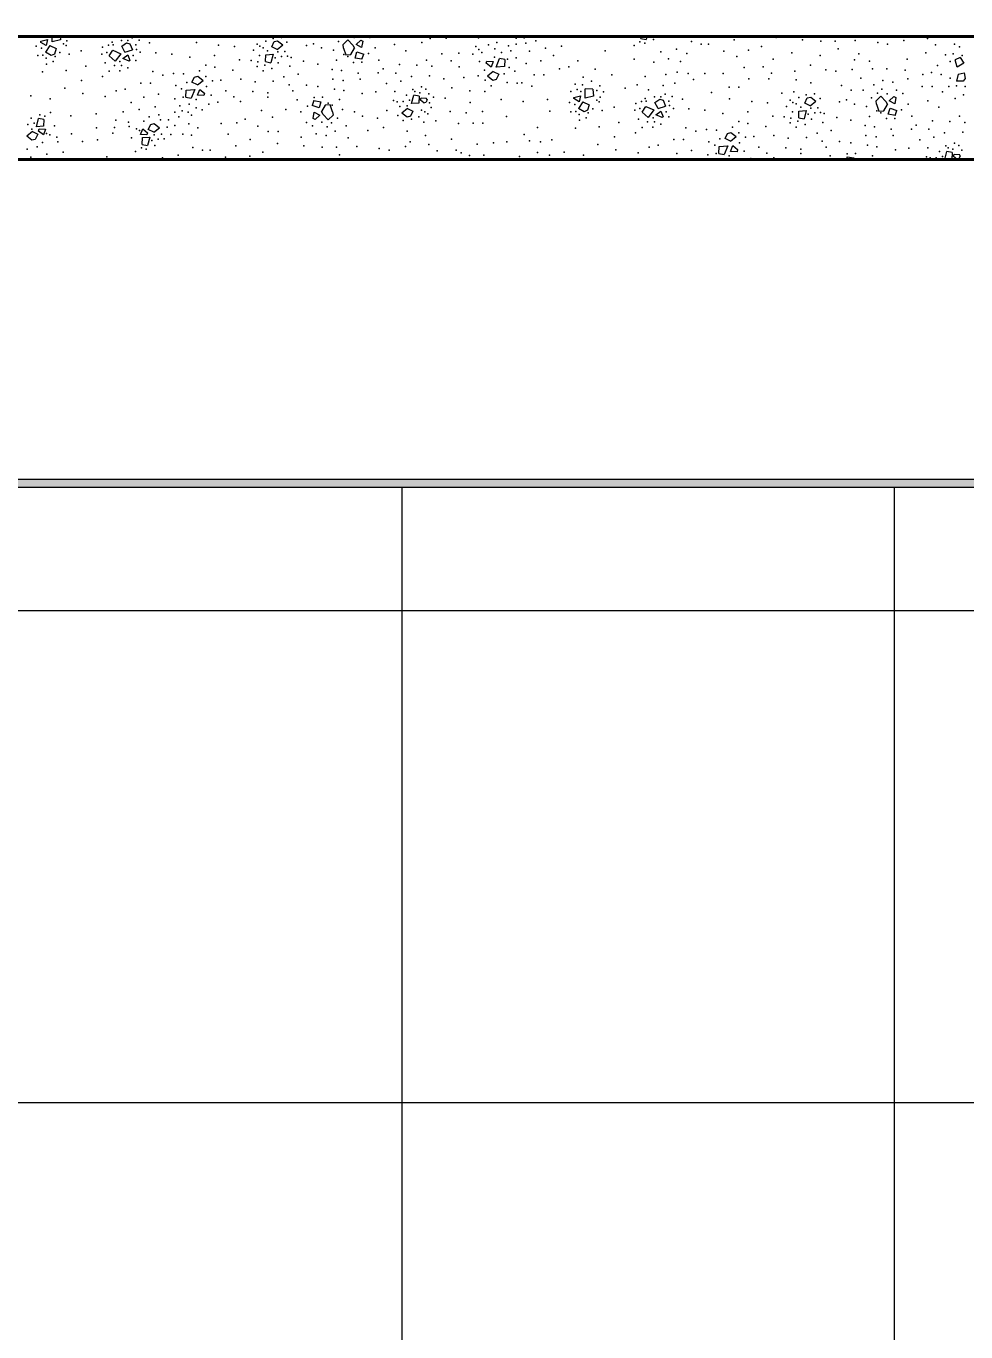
# Model space of a CAD drawing. Header units: metres. Extents: x -1.9 to 95.3, y -2.2 to 2.5.
# Drawn here: x 84.08 to 85.226, y 0.006 to 1.598 of the extents above; entities that cross this region are included whole.
import ezdxf

# ---------------------------------------------------------------- set-up
doc = ezdxf.new("R2010")
doc.units = ezdxf.units.M
doc.header["$MEASUREMENT"] = 0
for name, color, linetype in [('COTAS CORTE', 7, 'Continuous'), ('FORRO.EXEC', 7, 'Continuous'), ('LAJES.EST', 7, 'Continuous')]:
    doc.layers.add(name, color=color, linetype=linetype)
doc.layers.add('COTAS CORTE_Caneta_No__25', color=7, linetype='Continuous', lineweight=13, true_color=0x982312)
doc.layers.add('PAREDE CONSTRUIR_Caneta_No__97', color=7, linetype='Continuous', lineweight=13, true_color=0x6b6b6b)
for name, color, linetype, lineweight in [('FORRO.EXEC_Caneta_No__241', 7, 'Continuous', 13), ('LAJES.EST_Caneta_No__1', 7, 'Continuous', 40), ('LAJES.EST_Caneta_No__241', 7, 'Continuous', 13)]:
    doc.layers.add(name, color=color, linetype=linetype, lineweight=lineweight)
doc.styles.add('GENERATED_STYLE_1', font='arial.ttf')
doc.dimstyles.new('GENERATED_STYLE__2', dxfattribs={"dimtxt": 0.05, "dimasz": 0.02375, "dimexe": 0.18, "dimexo": 0.267183, "dimgap": 0, "dimtad": 1, "dimzin": 0, "dimdsep": 46, "dimtxsty": 'GENERATED_STYLE_1', "dimblk": 'ARROWHEAD_11', "dimblk1": 'ARROWHEAD_11', "dimblk2": 'ARROWHEAD_11', "dimcen": 0.09, "dimclrd": 256, "dimclre": 256, "dimclrt": 256, "dimadec": 0, "dimazin": 0, "dimtfac": 1, "dimtdec": 4, "dimtmove": 0, "dimatfit": 3, "dimfxl": 0, "dimtolj": 1, "dimtzin": 0, "dimarcsym": 0})

# ---------------------------------------------------------------- blocks, each defined once
blk = doc.blocks.new('*X297', base_point=(44.9347, -2.115))
at = {"layer": 'LAJES.EST_Caneta_No__241', "color": 7, "linetype": 'Continuous', "lineweight": 13}
for p, q in [((84.098, 1.5777), (84.0981, 1.579)), ((84.1045, 1.5739), (84.098, 1.5777)), ((84.0981, 1.579), (84.1062, 1.5813)), ((84.1062, 1.5813), (84.1045, 1.5739)), ((84.112, 1.5783), (84.1118, 1.585)), ((84.1222, 1.5809), (84.112, 1.5783)), ((84.1217, 1.585), (84.1222, 1.5809)), ((84.1969, 1.5731), (84.2027, 1.5771)), ((84.2027, 1.5771), (84.2068, 1.5759)), ((84.2068, 1.5759), (84.2098, 1.5684)), ((84.3796, 1.5722), (84.3827, 1.5786)), ((84.3827, 1.5786), (84.3868, 1.5796)), ((84.3868, 1.5796), (84.3931, 1.5746)), ((84.4665, 1.575), (84.4723, 1.5806)), ((84.4723, 1.5806), (84.4784, 1.5743)), ((84.4826, 1.5751), (84.4881, 1.5802)), ((84.4881, 1.5802), (84.4906, 1.5792)), ((84.4906, 1.5792), (84.4892, 1.5713)), ((84.8295, 1.5825), (84.8296, 1.585)), ((84.8295, 1.5825), (84.836, 1.5811)), ((84.8369, 1.585), (84.836, 1.5811)), ((84.1091, 1.5737), (84.1038, 1.5658)), ((84.1108, 1.5618), (84.1038, 1.5658)), ((84.1091, 1.5737), (84.1168, 1.5703)), ((84.1147, 1.5635), (84.1108, 1.5618)), ((84.1168, 1.5703), (84.1147, 1.5635)), ((84.1815, 1.5612), (84.1859, 1.5683)), ((84.1815, 1.5612), (84.1886, 1.5548)), ((84.1859, 1.5683), (84.1955, 1.5639)), ((84.1955, 1.5639), (84.1886, 1.5548)), ((84.2007, 1.5657), (84.1969, 1.5731)), ((84.1982, 1.5579), (84.2041, 1.5625)), ((84.2007, 1.5657), (84.2098, 1.5684)), ((84.2041, 1.5625), (84.2068, 1.5555)), ((84.3722, 1.5543), (84.3725, 1.5626)), ((84.3725, 1.5626), (84.3812, 1.5632)), ((84.3812, 1.5632), (84.3787, 1.5529)), ((84.3863, 1.5691), (84.3796, 1.5722)), ((84.3863, 1.5691), (84.3931, 1.5746)), ((84.4669, 1.5708), (84.4665, 1.575)), ((84.4669, 1.5708), (84.4699, 1.5624)), ((84.4699, 1.5624), (84.4759, 1.5628)), ((84.4759, 1.5628), (84.4805, 1.5707)), ((84.4784, 1.5743), (84.4805, 1.5707)), ((84.4814, 1.5586), (84.4835, 1.5662)), ((84.4892, 1.5713), (84.4826, 1.5751)), ((84.4835, 1.5662), (84.4919, 1.5634)), ((84.4896, 1.5571), (84.4919, 1.5634)), ((84.2058, 1.5546), (84.1982, 1.5579)), ((84.2068, 1.5555), (84.2058, 1.5546)), ((84.3722, 1.5543), (84.3787, 1.5529)), ((84.4896, 1.5571), (84.4814, 1.5586)), ((84.6411, 1.5522), (84.6417, 1.5548)), ((84.6469, 1.5474), (84.6411, 1.5522)), ((84.6417, 1.5548), (84.6497, 1.5544)), ((84.6497, 1.5544), (84.6469, 1.5474)), ((84.653, 1.5475), (84.6572, 1.5582)), ((84.6634, 1.5484), (84.653, 1.5475)), ((84.6637, 1.5568), (84.6572, 1.5582)), ((84.6637, 1.5568), (84.6634, 1.5484)), ((85.2187, 1.5593), (85.2126, 1.5565)), ((85.2153, 1.5476), (85.2126, 1.5565)), ((85.2234, 1.5525), (85.2153, 1.5476)), ((85.2187, 1.5593), (85.2234, 1.5525)), ((84.2824, 1.529), (84.2855, 1.5354)), ((84.2891, 1.5258), (84.2824, 1.529)), ((84.2855, 1.5354), (84.2896, 1.5364)), ((84.2891, 1.5258), (84.2959, 1.5314)), ((84.2896, 1.5364), (84.2959, 1.5314)), ((84.6496, 1.542), (84.6428, 1.5364)), ((84.6492, 1.5314), (84.6428, 1.5364)), ((84.6532, 1.5324), (84.6492, 1.5314)), ((84.6496, 1.542), (84.6563, 1.5388)), ((84.6563, 1.5388), (84.6532, 1.5324)), ((85.2163, 1.539), (85.2143, 1.5305)), ((85.2223, 1.5303), (85.2143, 1.5305)), ((85.2163, 1.539), (85.2236, 1.5405)), ((85.225, 1.5336), (85.2223, 1.5303)), ((85.2236, 1.5405), (85.225, 1.5336)), ((84.275, 1.511), (84.2753, 1.5194)), ((84.2753, 1.5194), (84.2858, 1.5203)), ((84.2858, 1.5203), (84.2815, 1.5096)), ((84.289, 1.5134), (84.2919, 1.5204)), ((84.297, 1.513), (84.289, 1.5134)), ((84.2919, 1.5204), (84.2977, 1.5156)), ((84.2977, 1.5156), (84.297, 1.513)), ((84.5501, 1.5031), (84.5527, 1.5134)), ((84.5592, 1.512), (84.5527, 1.5134)), ((84.5592, 1.512), (84.5588, 1.5036)), ((84.7479, 1.5104), (84.756, 1.5127)), ((84.756, 1.5127), (84.7543, 1.5053)), ((84.7618, 1.5097), (84.7615, 1.5211)), ((84.771, 1.5206), (84.7615, 1.5211)), ((84.772, 1.5123), (84.7618, 1.5097)), ((84.771, 1.5206), (84.772, 1.5123)), ((85.1163, 1.5064), (85.1221, 1.512)), ((85.1221, 1.512), (85.1282, 1.5057)), ((84.275, 1.511), (84.2815, 1.5096)), ((84.4311, 1.5069), (84.4288, 1.5006)), ((84.4373, 1.4978), (84.4288, 1.5006)), ((84.4311, 1.5069), (84.4393, 1.5054)), ((84.4393, 1.5054), (84.4373, 1.4978)), ((84.4448, 1.5012), (84.4402, 1.4933)), ((84.4508, 1.5016), (84.4448, 1.5012)), ((84.4538, 1.4932), (84.4508, 1.5016)), ((84.5451, 1.4972), (84.5383, 1.4916)), ((84.5451, 1.4972), (84.5518, 1.494)), ((84.5588, 1.5036), (84.5501, 1.5031)), ((84.561, 1.5073), (84.5617, 1.5099)), ((84.5651, 1.504), (84.561, 1.5073)), ((84.5617, 1.5099), (84.568, 1.5096)), ((84.5651, 1.504), (84.5678, 1.505)), ((84.569, 1.5081), (84.5678, 1.505)), ((84.569, 1.5081), (84.568, 1.5096)), ((84.7478, 1.5091), (84.7479, 1.5104)), ((84.7543, 1.5053), (84.7478, 1.5091)), ((84.759, 1.5051), (84.7536, 1.4972)), ((84.7606, 1.4932), (84.7536, 1.4972)), ((84.759, 1.5051), (84.7666, 1.5017)), ((84.7666, 1.5017), (84.7645, 1.4949)), ((84.8313, 1.4926), (84.8358, 1.4997)), ((84.8358, 1.4997), (84.8453, 1.4953)), ((84.8467, 1.5045), (84.8526, 1.5085)), ((84.8505, 1.4971), (84.8467, 1.5045)), ((84.8505, 1.4971), (84.8596, 1.4998)), ((84.8526, 1.5085), (84.8566, 1.5073)), ((84.8566, 1.5073), (84.8596, 1.4998)), ((85.0294, 1.5037), (85.0325, 1.51)), ((85.0361, 1.5005), (85.0294, 1.5037)), ((85.0325, 1.51), (85.0366, 1.511)), ((85.0361, 1.5005), (85.0429, 1.506)), ((85.0366, 1.511), (85.0429, 1.506)), ((85.1167, 1.5022), (85.1163, 1.5064)), ((85.1167, 1.5022), (85.1197, 1.4938)), ((85.1257, 1.4942), (85.1303, 1.5021)), ((85.1282, 1.5057), (85.1303, 1.5021)), ((85.1312, 1.49), (85.1333, 1.4976)), ((85.1324, 1.5065), (85.1379, 1.5116)), ((85.139, 1.5027), (85.1324, 1.5065)), ((85.1333, 1.4976), (85.1417, 1.4948)), ((85.1379, 1.5116), (85.1405, 1.5106)), ((85.1405, 1.5106), (85.139, 1.5027)), ((84.0928, 1.4748), (84.0954, 1.4851)), ((84.1019, 1.4837), (84.0954, 1.4851)), ((84.1019, 1.4837), (84.1015, 1.4754)), ((84.4301, 1.4848), (84.4315, 1.4927)), ((84.4326, 1.4838), (84.4301, 1.4848)), ((84.4315, 1.4927), (84.4381, 1.4889)), ((84.4381, 1.4889), (84.4326, 1.4838)), ((84.4424, 1.4897), (84.4402, 1.4933)), ((84.4485, 1.4834), (84.4424, 1.4897)), ((84.4543, 1.489), (84.4485, 1.4834)), ((84.4538, 1.4932), (84.4543, 1.489)), ((84.5446, 1.4866), (84.5383, 1.4916)), ((84.5487, 1.4876), (84.5446, 1.4866)), ((84.5518, 1.494), (84.5487, 1.4876)), ((84.7645, 1.4949), (84.7606, 1.4932)), ((84.8313, 1.4926), (84.8384, 1.4862)), ((84.8453, 1.4953), (84.8384, 1.4862)), ((84.848, 1.4893), (84.8539, 1.4939)), ((84.8556, 1.486), (84.848, 1.4893)), ((84.8539, 1.4939), (84.8566, 1.4869)), ((84.8566, 1.4869), (84.8556, 1.486)), ((85.022, 1.4857), (85.0223, 1.494)), ((85.022, 1.4857), (85.0285, 1.4843)), ((85.0223, 1.494), (85.0311, 1.4946)), ((85.0311, 1.4946), (85.0285, 1.4843)), ((85.1197, 1.4938), (85.1257, 1.4942)), ((85.1394, 1.4885), (85.1312, 1.49)), ((85.1394, 1.4885), (85.1417, 1.4948)), ((84.0878, 1.4689), (84.081, 1.4634)), ((84.0878, 1.4689), (84.0945, 1.4657)), ((84.0945, 1.4657), (84.0914, 1.4594)), ((84.1015, 1.4754), (84.0928, 1.4748)), ((84.0954, 1.4696), (84.0961, 1.4722)), ((84.1012, 1.4648), (84.0954, 1.4696)), ((84.0961, 1.4722), (84.104, 1.4718)), ((84.104, 1.4718), (84.1012, 1.4648)), ((84.2196, 1.4653), (84.2224, 1.4723)), ((84.2275, 1.4649), (84.2196, 1.4653)), ((84.2224, 1.4723), (84.2282, 1.4675)), ((84.2282, 1.4675), (84.2275, 1.4649)), ((84.2291, 1.4713), (84.2322, 1.4777)), ((84.2358, 1.4681), (84.2291, 1.4713)), ((84.2322, 1.4777), (84.2363, 1.4787)), ((84.2358, 1.4681), (84.2426, 1.4737)), ((84.2363, 1.4787), (84.2426, 1.4737)), ((84.9322, 1.4604), (84.9353, 1.4668)), ((84.9353, 1.4668), (84.9394, 1.4678)), ((84.9394, 1.4678), (84.9457, 1.4628)), ((84.0873, 1.4584), (84.081, 1.4634)), ((84.0914, 1.4594), (84.0873, 1.4584)), ((84.2217, 1.4533), (84.2221, 1.4617)), ((84.2217, 1.4533), (84.2282, 1.4519)), ((84.2221, 1.4617), (84.2308, 1.4622)), ((84.2308, 1.4622), (84.2282, 1.4519)), ((84.9248, 1.4424), (84.9251, 1.4508)), ((84.9251, 1.4508), (84.9356, 1.4517)), ((84.9356, 1.4517), (84.9313, 1.441)), ((84.9389, 1.4572), (84.9322, 1.4604)), ((84.9389, 1.4572), (84.9457, 1.4628)), ((84.9389, 1.4448), (84.9417, 1.4518)), ((84.9417, 1.4518), (84.9475, 1.447)), ((84.9248, 1.4424), (84.9313, 1.441)), ((84.9468, 1.4444), (84.9389, 1.4448)), ((84.9475, 1.447), (84.9468, 1.4444)), ((85.0809, 1.4383), (85.0797, 1.435)), ((85.0809, 1.4383), (85.0891, 1.4368)), ((85.0891, 1.4368), (85.0886, 1.435)), ((85.2001, 1.435), (85.2025, 1.4448)), ((85.209, 1.4434), (85.2025, 1.4448)), ((85.2086, 1.4351), (85.2078, 1.435)), ((85.209, 1.4434), (85.2086, 1.4351)), ((85.2108, 1.4387), (85.2115, 1.4413)), ((85.2149, 1.4354), (85.2108, 1.4387)), ((85.2115, 1.4413), (85.2178, 1.4411)), ((85.2149, 1.4354), (85.2176, 1.4364)), ((85.2189, 1.4395), (85.2176, 1.4364)), ((85.2189, 1.4395), (85.2178, 1.4411))]:
    blk.add_line(p, q, dxfattribs=at)
for p in [(84.1259, 1.5759), (84.13, 1.5797), (84.1852, 1.5779), (84.1965, 1.5799), (84.2042, 1.58), (84.2096, 1.5831), (84.2179, 1.5804), (84.2304, 1.577), (84.266, 1.585), (84.2879, 1.5774), (84.3517, 1.5842), (84.3617, 1.5757), (84.3723, 1.5792), (84.3814, 1.5823), (84.3916, 1.5837), (84.3982, 1.5778), (84.4304, 1.5761), (84.4611, 1.5786), (84.4681, 1.5843), (84.4801, 1.5836), (84.499, 1.5838), (84.5627, 1.5777), (84.5729, 1.5823), (84.5922, 1.583), (84.6316, 1.5834), (84.6541, 1.5774), (84.6775, 1.5829), (84.6872, 1.5832), (84.6894, 1.5769), (84.7014, 1.5794), (84.7079, 1.5847), (84.8285, 1.5784), (84.8345, 1.5768), (84.8449, 1.5811), (84.8911, 1.5789), (84.9031, 1.5757), (84.9434, 1.5809), (84.9945, 1.5837), (85.0266, 1.5807), (85.049, 1.579), (85.0664, 1.5791), (85.091, 1.5798), (85.1183, 1.5775), (85.1304, 1.5757), (85.1502, 1.5799), (85.179, 1.5823), (84.0926, 1.5732), (84.0946, 1.5618), (84.0991, 1.5705), (84.1005, 1.5622), (84.1154, 1.5603), (84.1214, 1.5652), (84.1289, 1.5739), (84.1326, 1.5634), (84.1471, 1.5674), (84.1724, 1.5635), (84.1735, 1.5718), (84.1784, 1.5655), (84.1807, 1.5741), (84.1863, 1.5745), (84.2105, 1.5618), (84.2139, 1.5747), (84.2146, 1.5692), (84.2194, 1.5657), (84.2384, 1.5651), (84.2579, 1.5635), (84.2796, 1.5597), (84.31, 1.5618), (84.3149, 1.5743), (84.3342, 1.5726), (84.3574, 1.568), (84.3648, 1.5617), (84.365, 1.5732), (84.3691, 1.5712), (84.3746, 1.5673), (84.3869, 1.5661), (84.3917, 1.5606), (84.3957, 1.5667), (84.3989, 1.5609), (84.4219, 1.5739), (84.4404, 1.5709), (84.4548, 1.5683), (84.4673, 1.5629), (84.4723, 1.5603), (84.4975, 1.564), (84.5058, 1.571), (84.5294, 1.5751), (84.543, 1.5672), (84.5868, 1.5639), (84.6078, 1.5645), (84.6249, 1.5632), (84.6284, 1.5726), (84.6322, 1.5691), (84.6358, 1.5655), (84.6437, 1.5748), (84.6512, 1.5598), (84.6514, 1.57), (84.6598, 1.5653), (84.6681, 1.5736), (84.6711, 1.5673), (84.6774, 1.5753), (84.6938, 1.567), (84.7134, 1.5706), (84.723, 1.5617), (84.733, 1.5732), (84.7862, 1.5674), (84.8213, 1.574), (84.8541, 1.566), (84.8732, 1.5696), (84.8857, 1.564), (84.9121, 1.5753), (84.9308, 1.5668), (84.9465, 1.5606), (84.9609, 1.5681), (84.9766, 1.5728), (85.0135, 1.5651), (85.0482, 1.5618), (85.07, 1.5697), (85.0952, 1.5637), (85.1769, 1.5651), (85.1888, 1.5746), (85.2009, 1.5625), (85.2103, 1.5637), (85.212, 1.5754), (85.2182, 1.5722), (85.2212, 1.5617), (84.1046, 1.5584), (84.105, 1.5513), (84.1132, 1.5545), (84.153, 1.5487), (84.1767, 1.5526), (84.188, 1.5493), (84.1946, 1.5544), (84.1965, 1.5495), (84.204, 1.5466), (84.2138, 1.5556), (84.2994, 1.5499), (84.3102, 1.5475), (84.3323, 1.5439), (84.3405, 1.5564), (84.3546, 1.5555), (84.3619, 1.5482), (84.3625, 1.5539), (84.3712, 1.5501), (84.3799, 1.546), (84.3839, 1.5589), (84.3876, 1.5528), (84.4016, 1.5485), (84.4033, 1.5594), (84.4185, 1.5549), (84.4357, 1.5513), (84.4533, 1.5448), (84.4586, 1.5561), (84.4792, 1.5533), (84.4895, 1.5536), (84.5101, 1.5562), (84.5153, 1.5454), (84.5354, 1.5507), (84.5566, 1.55), (84.5684, 1.5562), (84.5748, 1.5485), (84.5982, 1.555), (84.6079, 1.5478), (84.6329, 1.5543), (84.6388, 1.5438), (84.6672, 1.5571), (84.6689, 1.5469), (84.6774, 1.5588), (84.6897, 1.5518), (84.7077, 1.5553), (84.7304, 1.5454), (84.7416, 1.5478), (84.7529, 1.5551), (84.7738, 1.5451), (84.8216, 1.5572), (84.8453, 1.5537), (84.8631, 1.5575), (84.8777, 1.5544), (84.9556, 1.5469), (84.9788, 1.5477), (84.9908, 1.5572), (85.0362, 1.5501), (85.0549, 1.5444), (85.0873, 1.5448), (85.0901, 1.5563), (85.1083, 1.5549), (85.1119, 1.5455), (85.1293, 1.5456), (85.1517, 1.5438), (85.1541, 1.5572), (85.1911, 1.5495), (85.2068, 1.5542), (84.1002, 1.5416), (84.129, 1.5435), (84.1476, 1.5313), (84.1731, 1.5359), (84.1814, 1.5424), (84.1943, 1.5429), (84.22, 1.528), (84.2318, 1.5279), (84.2346, 1.542), (84.2468, 1.5379), (84.2599, 1.5399), (84.272, 1.5392), (84.2759, 1.5287), (84.2915, 1.5429), (84.2991, 1.536), (84.3074, 1.5309), (84.3174, 1.5315), (84.342, 1.5329), (84.3592, 1.5295), (84.3691, 1.5428), (84.3814, 1.5304), (84.3945, 1.5356), (84.4117, 1.5389), (84.4542, 1.5329), (84.4646, 1.5432), (84.4666, 1.5311), (84.4851, 1.5402), (84.4872, 1.5329), (84.5095, 1.5407), (84.5307, 1.5403), (84.5368, 1.5306), (84.5499, 1.5359), (84.5721, 1.5367), (84.5894, 1.5334), (84.6139, 1.5348), (84.6313, 1.5369), (84.6397, 1.5318), (84.6629, 1.5392), (84.6667, 1.5286), (84.6759, 1.5427), (84.6788, 1.5279), (84.6846, 1.5283), (84.6996, 1.5383), (84.7113, 1.5383), (84.7592, 1.5353), (84.7693, 1.5303), (84.7941, 1.5382), (84.8347, 1.5362), (84.8599, 1.5387), (84.8708, 1.5281), (84.8737, 1.5413), (84.8872, 1.5399), (84.8937, 1.5324), (84.9077, 1.5397), (84.93, 1.5396), (84.9613, 1.5334), (84.9857, 1.5334), (84.9887, 1.54), (85.0174, 1.5424), (85.0187, 1.5322), (85.0366, 1.5283), (85.0671, 1.5425), (85.0977, 1.534), (85.1247, 1.5312), (85.1369, 1.5293), (85.155, 1.5331), (85.1732, 1.5386), (85.1838, 1.541), (85.1955, 1.5387), (85.2066, 1.5339), (84.0861, 1.5126), (84.1273, 1.5219), (84.1492, 1.5154), (84.1898, 1.5185), (84.201, 1.5208), (84.2417, 1.5144), (84.2628, 1.5251), (84.2698, 1.5209), (84.3, 1.524), (84.3059, 1.5135), (84.3235, 1.5185), (84.3565, 1.5178), (84.3748, 1.5163), (84.4007, 1.526), (84.4055, 1.5186), (84.4219, 1.5256), (84.4357, 1.5237), (84.4562, 1.5208), (84.4675, 1.5191), (84.49, 1.5155), (84.5064, 1.5173), (84.5196, 1.5274), (84.5298, 1.5178), (84.5437, 1.5134), (84.5514, 1.5202), (84.5542, 1.5177), (84.5602, 1.5161), (84.5623, 1.5235), (84.5674, 1.5205), (84.571, 1.5148), (84.5991, 1.5223), (84.6212, 1.5188), (84.6394, 1.5179), (84.6472, 1.5249), (84.6968, 1.5243), (84.7444, 1.5178), (84.7495, 1.5268), (84.752, 1.5203), (84.7565, 1.5177), (84.7585, 1.5258), (84.7761, 1.5192), (84.7795, 1.5246), (84.7839, 1.5175), (84.8104, 1.522), (84.8249, 1.5259), (84.8387, 1.5198), (84.8566, 1.5251), (84.8594, 1.5145), (84.9158, 1.5164), (84.9371, 1.5229), (84.9491, 1.523), (85.0016, 1.5156), (85.0162, 1.5172), (85.0312, 1.5137), (85.0414, 1.5151), (85.074, 1.5253), (85.0858, 1.5193), (85.1004, 1.5195), (85.1136, 1.526), (85.1179, 1.5157), (85.1233, 1.5207), (85.1299, 1.515), (85.1411, 1.5194), (85.1488, 1.5152), (85.1724, 1.5241), (85.1845, 1.5241), (85.1972, 1.5174), (85.2048, 1.5239), (85.2145, 1.5249), (85.2227, 1.5137), (85.2248, 1.524), (84.1097, 1.509), (84.1765, 1.5118), (84.2083, 1.5045), (84.2236, 1.5109), (84.2376, 1.4992), (84.2614, 1.509), (84.2676, 1.5005), (84.2716, 1.5107), (84.279, 1.5025), (84.2873, 1.4978), (84.2876, 1.508), (84.3029, 1.5023), (84.3138, 1.5047), (84.3332, 1.5113), (84.3417, 1.5056), (84.3747, 1.511), (84.4107, 1.5078), (84.4232, 1.5), (84.4312, 1.5103), (84.4416, 1.5107), (84.4485, 1.5037), (84.4534, 1.5011), (84.4622, 1.5079), (84.5281, 1.5069), (84.5324, 1.5053), (84.5357, 1.4995), (84.5397, 1.5057), (84.5445, 1.5002), (84.5475, 1.5073), (84.5721, 1.504), (84.5739, 1.4982), (84.5768, 1.5107), (84.5909, 1.5098), (84.6213, 1.5045), (84.6592, 1.5081), (84.686, 1.5057), (84.7158, 1.5079), (84.7424, 1.5046), (84.7489, 1.5019), (84.7712, 1.4966), (84.7757, 1.5073), (84.7787, 1.5053), (84.7798, 1.5111), (84.7969, 1.4988), (84.8233, 1.5032), (84.8283, 1.497), (84.8305, 1.5055), (84.835, 1.5093), (84.8361, 1.5059), (84.8463, 1.5113), (84.854, 1.5114), (84.8637, 1.5061), (84.8644, 1.5006), (84.8677, 1.5118), (84.8692, 1.4971), (84.8802, 1.5084), (84.8882, 1.4965), (84.9377, 1.5088), (84.9647, 1.5057), (84.984, 1.504), (85.0072, 1.4994), (85.0115, 1.5071), (85.0149, 1.5046), (85.0189, 1.5026), (85.0221, 1.5106), (85.0244, 1.4987), (85.0367, 1.4975), (85.0455, 1.4981), (85.048, 1.5092), (85.0717, 1.5053), (85.0802, 1.5075), (85.0902, 1.5023), (85.1046, 1.4997), (85.1109, 1.51), (85.1556, 1.5024), (85.1792, 1.5065), (85.1928, 1.4986), (85.2126, 1.5091), (84.0864, 1.4852), (84.0969, 1.4894), (84.1029, 1.4879), (84.1101, 1.4922), (84.1345, 1.4883), (84.1656, 1.4907), (84.1895, 1.4829), (84.1983, 1.493), (84.2049, 1.4804), (84.218, 1.4957), (84.2235, 1.4816), (84.23, 1.4868), (84.242, 1.4894), (84.2442, 1.4831), (84.2539, 1.4834), (84.2614, 1.4925), (84.2664, 1.4869), (84.2706, 1.4942), (84.2779, 1.4926), (84.2817, 1.4891), (84.2949, 1.4956), (84.3473, 1.4841), (84.3671, 1.4946), (84.3807, 1.4866), (84.3967, 1.4959), (84.415, 1.493), (84.4218, 1.4802), (84.4406, 1.4804), (84.4596, 1.4854), (84.466, 1.4957), (84.4803, 1.4931), (84.4904, 1.4879), (84.5085, 1.4852), (84.5201, 1.4946), (84.5332, 1.4885), (84.5397, 1.4825), (84.55, 1.4839), (84.5591, 1.4871), (84.5622, 1.495), (84.565, 1.4804), (84.5663, 1.4931), (84.5697, 1.4905), (84.5796, 1.4821), (84.5972, 1.4936), (84.6165, 1.4919), (84.6364, 1.4934), (84.6658, 1.4874), (84.7188, 1.494), (84.7444, 1.4932), (84.7503, 1.4936), (84.7544, 1.4898), (84.7548, 1.4828), (84.763, 1.4859), (84.7652, 1.4918), (84.7825, 1.4948), (84.8028, 1.4801), (84.8222, 1.4949), (84.8265, 1.484), (84.8378, 1.4807), (84.8444, 1.4858), (84.8463, 1.4809), (84.8603, 1.4932), (84.8637, 1.487), (84.9077, 1.4949), (84.9294, 1.4911), (84.9492, 1.4813), (84.9598, 1.4932), (84.9903, 1.4878), (85.0044, 1.4869), (85.0123, 1.4853), (85.0146, 1.4931), (85.021, 1.4815), (85.0337, 1.4903), (85.0375, 1.4842), (85.0415, 1.492), (85.0487, 1.4923), (85.0531, 1.4908), (85.0683, 1.4863), (85.0855, 1.4827), (85.1084, 1.4875), (85.1171, 1.4943), (85.1221, 1.4917), (85.129, 1.4847), (85.1393, 1.4851), (85.1473, 1.4954), (85.1599, 1.4876), (85.1852, 1.4821), (85.2064, 1.4814), (85.2182, 1.4876), (84.0824, 1.4774), (84.0872, 1.4719), (84.0902, 1.4791), (84.105, 1.4668), (84.109, 1.4648), (84.1148, 1.4758), (84.1357, 1.4664), (84.1658, 1.4736), (84.186, 1.4672), (84.188, 1.474), (84.2058, 1.475), (84.2146, 1.4723), (84.2186, 1.4703), (84.2364, 1.4651), (84.2452, 1.4658), (84.2523, 1.4742), (84.2568, 1.4654), (84.2616, 1.4762), (84.2711, 1.4658), (84.2785, 1.4784), (84.2817, 1.4647), (84.2896, 1.4734), (84.3178, 1.4787), (84.3264, 1.4657), (84.3372, 1.4795), (84.3627, 1.4757), (84.3754, 1.469), (84.3875, 1.4691), (84.4294, 1.476), (84.4337, 1.4661), (84.4459, 1.4642), (84.4473, 1.4747), (84.4526, 1.4797), (84.4569, 1.4694), (84.4702, 1.4759), (84.4966, 1.4701), (84.516, 1.474), (84.5446, 1.4694), (84.5672, 1.4643), (84.6074, 1.4789), (84.6251, 1.4792), (84.6371, 1.4793), (84.6875, 1.4653), (84.7034, 1.4741), (84.75, 1.473), (84.7788, 1.4749), (84.8229, 1.4673), (84.8312, 1.4738), (84.8441, 1.4743), (84.8538, 1.478), (84.8844, 1.4734), (84.8966, 1.4693), (84.9097, 1.4714), (84.9218, 1.4706), (84.9413, 1.4743), (84.9489, 1.4674), (84.96, 1.4789), (84.9821, 1.4753), (84.9918, 1.4643), (85.0117, 1.4796), (85.0189, 1.4742), (85.0297, 1.4774), (85.0444, 1.467), (85.0514, 1.4799), (85.0615, 1.4703), (85.1031, 1.4763), (85.104, 1.4643), (85.1144, 1.4746), (85.1349, 1.4717), (85.137, 1.4643), (85.1593, 1.4721), (85.1651, 1.4768), (85.1805, 1.4717), (85.1997, 1.4673), (85.2219, 1.4681), (85.2247, 1.4799), (84.0936, 1.4502), (84.1001, 1.4555), (84.1178, 1.4621), (84.1187, 1.4566), (84.1488, 1.4567), (84.1672, 1.4589), (84.2088, 1.4613), (84.2207, 1.4492), (84.2334, 1.458), (84.2372, 1.4519), (84.2412, 1.4597), (84.2484, 1.46), (84.2834, 1.4497), (84.3357, 1.4517), (84.3533, 1.4592), (84.3867, 1.4545), (84.4156, 1.4623), (84.4188, 1.4515), (84.4412, 1.4498), (84.4587, 1.4499), (84.4729, 1.4614), (84.4833, 1.4506), (84.5105, 1.4484), (84.5425, 1.4507), (84.5482, 1.4564), (84.5712, 1.4531), (84.5986, 1.4598), (84.6299, 1.4535), (84.6501, 1.4554), (84.6661, 1.4564), (84.694, 1.4578), (84.7074, 1.4564), (84.7212, 1.459), (84.7771, 1.4533), (84.7974, 1.4627), (84.8396, 1.4499), (84.8508, 1.4522), (84.8698, 1.4594), (84.8816, 1.4593), (84.9126, 1.4565), (84.9196, 1.4523), (84.9257, 1.4601), (84.9498, 1.4554), (84.9573, 1.4623), (84.9672, 1.4629), (84.9733, 1.4499), (85.0063, 1.4492), (85.009, 1.4609), (85.0313, 1.4618), (85.0505, 1.4574), (85.0553, 1.45), (85.0717, 1.457), (85.0855, 1.4551), (85.106, 1.4522), (85.1164, 1.4625), (85.1173, 1.4505), (85.1562, 1.4487), (85.1695, 1.4588), (85.1796, 1.4492), (85.1866, 1.462), (85.2012, 1.4516), (85.204, 1.4491), (85.2121, 1.4549), (85.2172, 1.4519), (84.0816, 1.4477), (84.086, 1.4378), (84.1056, 1.4414), (84.1253, 1.444), (84.1784, 1.4382), (84.2135, 1.4448), (84.2267, 1.4476), (84.2463, 1.4368), (84.2655, 1.4404), (84.2954, 1.4465), (84.3044, 1.4462), (84.3231, 1.4376), (84.3531, 1.4389), (84.3688, 1.4437), (84.4058, 1.4359), (84.4623, 1.4405), (84.5227, 1.4465), (84.5691, 1.4359), (84.5811, 1.4454), (84.6043, 1.4462), (84.6104, 1.443), (84.6206, 1.44), (84.6382, 1.4402), (84.6815, 1.4386), (84.7035, 1.4433), (84.7181, 1.4402), (84.7359, 1.444), (84.7595, 1.4404), (84.799, 1.4468), (84.8263, 1.4432), (84.8581, 1.4359), (84.8735, 1.4423), (84.8915, 1.4458), (84.9112, 1.4405), (84.9214, 1.4421), (84.9374, 1.4394), (84.9557, 1.4449), (84.9637, 1.4361), (84.983, 1.4427), (84.9915, 1.437), (85.0245, 1.4424), (85.0246, 1.4477), (85.0605, 1.4392), (85.081, 1.4417), (85.0914, 1.4421), (85.0983, 1.4351), (85.112, 1.4393), (85.1399, 1.4469), (85.1779, 1.4383), (85.1823, 1.4368), (85.1895, 1.4371), (85.1935, 1.4448), (85.1973, 1.4387), (85.21, 1.4475), (85.2209, 1.4462), (85.2219, 1.4354)]:
    blk.add_point(p, dxfattribs=at)
blk = doc.blocks.new('*D298', base_point=(44.9347, -2.115))
at = {"layer": 'COTAS CORTE_Caneta_No__25', "linetype": 'Continuous', "lineweight": 13, "true_color": 0x982312}
for points in [[(83.009, 1.035), (83.0095, 1.0326), (83.0108, 1.0306), (83.0129, 1.0292), (83.0152, 1.0287), (83.0176, 1.0292), (83.0197, 1.0306), (83.021, 1.0326), (83.0215, 1.035), (83.021, 1.0374), (83.0197, 1.0394), (83.0176, 1.0408), (83.0152, 1.0413), (83.0129, 1.0408), (83.0108, 1.0394), (83.0095, 1.0374)], [(83.009, -2.115), (83.0095, -2.1174), (83.0108, -2.1194), (83.0129, -2.1208), (83.0152, -2.1213), (83.0176, -2.1208), (83.0197, -2.1194), (83.021, -2.1174), (83.0215, -2.115), (83.021, -2.1126), (83.0197, -2.1106), (83.0176, -2.1092), (83.0152, -2.1088), (83.0129, -2.1092), (83.0108, -2.1106), (83.0095, -2.1126)]]:
    blk.add_hatch(color=24, dxfattribs=at).paths.add_polyline_path(points)
at = {"layer": 'COTAS CORTE_Caneta_No__25', "color": 24, "linetype": 'Continuous', "lineweight": 13, "true_color": 0x982312}
for p, q in [((83.009, 1.035), (82.9918, 1.035)), ((83.2824, 1.035), (83.0215, 1.035)), ((83.0152, -2.1088), (83.0152, 1.0287)), ((83.009, -2.115), (82.9918, -2.115)), ((83.2824, -2.115), (83.0215, -2.115)), ((83.0152, -2.1275), (83.0152, -2.1213))]:
    blk.add_line(p, q, dxfattribs=at)
for centre in [(83.0152, 1.035), (83.0152, -2.115)]:
    blk.add_circle(centre, 0.00625, dxfattribs=at)
at = {"layer": 'COTAS CORTE_Caneta_No__25', "color": 24, "lineweight": 13, "true_color": 0x982312, "char_height": 0.05, "attachment_point": 7, "rotation": 90, "style": 'GENERATED_STYLE_1'}
for s, insert in [('\\A1;{\\pql;\\fArial|b0|i0|c0|p0;\\W1.000000;0,01}', (83.0052, 0.8953)), ('\\A1;{\\pql;\\fArial|b0|i0|c0|p0;\\W1.000000;3,15}', (83.0052, -0.6735))]:
    blk.add_mtext(s, dxfattribs=dict(at, insert=insert))
blk = doc.blocks.new('ARROWHEAD_11')
at = {"color": 0, "linetype": 'Continuous', "lineweight": 0}
blk.add_line((0, 0), (-1, 0), dxfattribs=at)
at = {"color": 0, "linetype": 'Continuous', "lineweight": 0, "const_width": 0.25, "flags": 128}
blk.add_lwpolyline([(-0.125, 0, 1), (0.125, 0, 1)], format="xyb", close=True, dxfattribs=at)
blk = doc.blocks.new('*D299', base_point=(44.9347, -2.115))
at = {"layer": 'COTAS CORTE_Caneta_No__25', "linetype": 'Continuous', "lineweight": 13, "true_color": 0x982312}
for points in [[(83.009, 1.045), (83.0095, 1.0426), (83.0108, 1.0406), (83.0129, 1.0392), (83.0152, 1.0387), (83.0176, 1.0392), (83.0197, 1.0406), (83.021, 1.0426), (83.0215, 1.045), (83.021, 1.0474), (83.0197, 1.0494), (83.0176, 1.0508), (83.0152, 1.0512), (83.0129, 1.0508), (83.0108, 1.0494), (83.0095, 1.0474)], [(83.009, 1.035), (83.0095, 1.0326), (83.0108, 1.0306), (83.0129, 1.0292), (83.0152, 1.0287), (83.0176, 1.0292), (83.0197, 1.0306), (83.021, 1.0326), (83.0215, 1.035), (83.021, 1.0374), (83.0197, 1.0394), (83.0176, 1.0408), (83.0152, 1.0413), (83.0129, 1.0408), (83.0108, 1.0394), (83.0095, 1.0374)]]:
    blk.add_hatch(color=24, dxfattribs=at).paths.add_polyline_path(points)
at = {"layer": 'COTAS CORTE_Caneta_No__25', "color": 24, "linetype": 'Continuous', "lineweight": 13, "true_color": 0x982312}
for p, q in [((83.009, 1.045), (82.9918, 1.045)), ((83.009, 1.035), (82.9918, 1.035)), ((83.0152, 1.035), (83.0152, 1.0387)), ((83.2824, 1.045), (83.0215, 1.045)), ((83.2824, 1.035), (83.0215, 1.035))]:
    blk.add_line(p, q, dxfattribs=at)
for centre in [(83.0152, 1.045), (83.0152, 1.035)]:
    blk.add_circle(centre, 0.00625, dxfattribs=at)
blk = doc.blocks.new('*D300', base_point=(44.9347, -2.115))
at = {"layer": 'COTAS CORTE_Caneta_No__25', "linetype": 'Continuous', "lineweight": 13, "true_color": 0x982312}
for points in [[(83.009, 1.435), (83.0095, 1.4326), (83.0108, 1.4306), (83.0129, 1.4292), (83.0152, 1.4287), (83.0176, 1.4292), (83.0197, 1.4306), (83.021, 1.4326), (83.0215, 1.435), (83.021, 1.4374), (83.0197, 1.4394), (83.0176, 1.4408), (83.0152, 1.4413), (83.0129, 1.4408), (83.0108, 1.4394), (83.0095, 1.4374)], [(83.009, 1.045), (83.0095, 1.0426), (83.0108, 1.0406), (83.0129, 1.0392), (83.0152, 1.0387), (83.0176, 1.0392), (83.0197, 1.0406), (83.021, 1.0426), (83.0215, 1.045), (83.021, 1.0474), (83.0197, 1.0494), (83.0176, 1.0508), (83.0152, 1.0512), (83.0129, 1.0508), (83.0108, 1.0494), (83.0095, 1.0474)]]:
    blk.add_hatch(color=24, dxfattribs=at).paths.add_polyline_path(points)
at = {"layer": 'COTAS CORTE_Caneta_No__25', "color": 24, "linetype": 'Continuous', "lineweight": 13, "true_color": 0x982312}
for p, q in [((83.009, 1.435), (82.9918, 1.435)), ((83.2824, 1.435), (83.0215, 1.435)), ((83.0152, 1.0512), (83.0152, 1.4287)), ((83.009, 1.045), (82.9918, 1.045)), ((83.2824, 1.045), (83.0215, 1.045))]:
    blk.add_line(p, q, dxfattribs=at)
for centre in [(83.0152, 1.435), (83.0152, 1.045)]:
    blk.add_circle(centre, 0.00625, dxfattribs=at)
at = {"layer": 'COTAS CORTE_Caneta_No__25', "color": 24, "lineweight": 13, "true_color": 0x982312, "insert": (83.0052, 1.1733), "char_height": 0.05, "attachment_point": 7, "rotation": 90, "style": 'GENERATED_STYLE_1'}
blk.add_mtext('\\A1;{\\pql;\\fArial|b0|i0|c0|p0;\\W1.000000;0,39}', dxfattribs=at)
blk = doc.blocks.new('*D301', base_point=(44.9347, -2.115))
at = {"layer": 'COTAS CORTE_Caneta_No__25', "linetype": 'Continuous', "lineweight": 13, "true_color": 0x982312}
for points in [[(83.009, 1.585), (83.0095, 1.5826), (83.0108, 1.5806), (83.0129, 1.5792), (83.0152, 1.5788), (83.0176, 1.5792), (83.0197, 1.5806), (83.021, 1.5826), (83.0215, 1.585), (83.021, 1.5874), (83.0197, 1.5894), (83.0176, 1.5908), (83.0152, 1.5913), (83.0129, 1.5908), (83.0108, 1.5894), (83.0095, 1.5874)], [(83.009, 1.435), (83.0095, 1.4326), (83.0108, 1.4306), (83.0129, 1.4292), (83.0152, 1.4287), (83.0176, 1.4292), (83.0197, 1.4306), (83.021, 1.4326), (83.0215, 1.435), (83.021, 1.4374), (83.0197, 1.4394), (83.0176, 1.4408), (83.0152, 1.4412), (83.0129, 1.4408), (83.0108, 1.4394), (83.0095, 1.4374)]]:
    blk.add_hatch(color=24, dxfattribs=at).paths.add_polyline_path(points)
at = {"layer": 'COTAS CORTE_Caneta_No__25', "color": 24, "linetype": 'Continuous', "lineweight": 13, "true_color": 0x982312}
for p, q in [((83.0152, 1.5913), (83.0152, 1.5975)), ((83.009, 1.585), (82.9918, 1.585)), ((83.0152, 1.4412), (83.0152, 1.5788)), ((83.2824, 1.585), (83.0215, 1.585)), ((83.009, 1.435), (82.9918, 1.435)), ((83.2824, 1.435), (83.0215, 1.435))]:
    blk.add_line(p, q, dxfattribs=at)
for centre in [(83.0152, 1.585), (83.0152, 1.435)]:
    blk.add_circle(centre, 0.00625, dxfattribs=at)
at = {"layer": 'COTAS CORTE_Caneta_No__25', "color": 24, "lineweight": 13, "true_color": 0x982312, "insert": (83.0052, 1.4433), "char_height": 0.05, "attachment_point": 7, "rotation": 90, "style": 'GENERATED_STYLE_1'}
blk.add_mtext('\\A1;{\\pql;\\fArial|b0|i0|c0|p0;\\W1.000000;0,15}', dxfattribs=at)

msp = doc.modelspace()

# ---------------------------------------------------------------- hatches: boundary and pattern name
at = {"layer": 'FORRO.EXEC', "linetype": 'Continuous', "lineweight": 0, "true_color": 0xffffff}
msp.add_hatch(color=7, dxfattribs=at).paths.add_polyline_path([(83.3384, 1.045), (83.3384, 1.035), (87.0349, 1.035), (87.0349, 1.045)])
at = {"layer": 'PAREDE CONSTRUIR_Caneta_No__97', "linetype": 'Continuous', "lineweight": 13, "true_color": 0x6b6b6b}
h = msp.add_hatch(dxfattribs=at)
h.set_pattern_fill('Ceramica_60_x_60_0017', color=251, style=0, pattern_type=2)
h.set_pattern_definition([(180, (83.3384, -2.115), (0, 0.6), []), (90, (83.3384, -2.115), (0.6, 0), [])])
h.paths.add_polyline_path([(83.3384, 1.035), (83.3384, 0.037), (83.3574, 0.037), (83.3574, -1.105), (83.3934, -1.105), (83.4005, -1.1079), (83.4034, -1.115), (83.4005, -1.1221), (83.3934, -1.125), (83.3574, -1.125), (83.3574, -2.115), (87.0349, -2.115), (87.0349, -1.315), (85.6769, -1.315), (85.6769, -1.37), (85.5159, -1.37), (85.5159, -1.375), (85.5163, -1.375), (85.5159, -1.3753), (85.5159, -1.405), (85.4339, -1.405), (85.4339, -1.3753), (85.4335, -1.375), (85.4339, -1.375), (85.4339, -1.37), (85.2729, -1.37), (85.2729, -1.315), (85.1349, -1.315), (85.1349, -1.215), (85.1349, -1.115), (85.4659, -1.115), (85.4659, -1.051), (85.4659, -1.0401), (85.4659, -1.0088), (85.4672, -1.0044), (85.4705, -1.0011), (85.4751, -1), (85.4795, -1.0013), (85.4828, -1.0046), (85.4839, -1.0092), (85.4839, -1.0402), (85.4839, -1.051), (85.4839, -1.115), (87.0149, -1.115), (87.0149, -1.215), (87.0149, -1.115), (87.0349, -1.115), (87.0349, 0.045), (87.0249, 0.045), (87.0249, 0.095), (87.0249, 0.875), (87.0249, 0.925), (87.0349, 0.925), (87.0349, 1.035)])
h.paths.add_polyline_path([(83.9049, -1.362), (83.906, -1.3558), (83.9081, -1.3498), (83.9112, -1.3443), (83.9153, -1.3394), (83.9201, -1.3354), (83.9228, -1.3338), (83.9243, -1.3329), (83.9269, -1.3307), (83.9291, -1.3281), (83.9305, -1.3255), (83.9343, -1.3177), (83.9348, -1.3151), (83.9349, -1.315), (84.1149, -1.315), (84.1149, -1.195), (84.1549, -1.195), (84.1549, -1.315), (84.3349, -1.315), (84.335, -1.3151), (84.3355, -1.3177), (84.3393, -1.3255), (84.3407, -1.3281), (84.3429, -1.3307), (84.3455, -1.3329), (84.347, -1.3338), (84.3497, -1.3354), (84.3545, -1.3394), (84.3586, -1.3443), (84.3617, -1.3498), (84.3638, -1.3558), (84.3649, -1.362), (84.3649, -1.3649), (84.3649, -1.365), (84.3549, -1.365), (84.3549, -1.3716), (84.3526, -1.3845), (84.3481, -1.3969), (84.3415, -1.4083), (84.3331, -1.4184), (84.323, -1.4268), (84.3182, -1.4296), (84.3047, -1.4376), (84.2753, -1.4488), (84.2443, -1.4548), (84.226, -1.455), (84.1559, -1.455), (84.1559, -1.475), (84.1139, -1.475), (84.1139, -1.455), (84.0438, -1.455), (84.0255, -1.4548), (83.9945, -1.4488), (83.9651, -1.4376), (83.9516, -1.4296), (83.9468, -1.4268), (83.9367, -1.4184), (83.9283, -1.4083), (83.9217, -1.3969), (83.9172, -1.3845), (83.9149, -1.3716), (83.9149, -1.365), (83.9049, -1.365), (83.9049, -1.3649)], flags=0)

# ---------------------------------------------------------------- linework, layer by layer
at = {"layer": 'FORRO.EXEC_Caneta_No__241', "color": 7, "linetype": 'Continuous', "lineweight": 13}
for p, q in [((87.0349, 1.045), (83.3384, 1.045)), ((87.0349, 1.035), (83.3384, 1.035))]:
    msp.add_line(p, q, dxfattribs=at)
at = {"layer": 'LAJES.EST_Caneta_No__1', "color": 7, "linetype": 'Continuous', "lineweight": 40}
for p, q in [((87.0349, 1.585), (83.1384, 1.585)), ((87.0349, 1.435), (83.3384, 1.435))]:
    msp.add_line(p, q, dxfattribs=at)

# ---------------------------------------------------------------- block references
at = {"layer": 'LAJES.EST', "lineweight": 0}
msp.add_blockref('*X297', (44.9347, -2.115), dxfattribs=at)

# ---------------------------------------------------------------- dimensions: what is measured, and where the dimension line sits
at = {"layer": 'COTAS CORTE', "color": 24, "linetype": 'Continuous', "lineweight": 13, "true_color": 0x982312}
for base, p1, p2, picture, middle in [((83.0152, 1.585), (85.1867, 1.435), (85.1867, 1.585), '*D301', (82.9802, 1.508)), ((83.0152, 1.435), (85.1867, 1.045), (85.1867, 1.435), '*D300', (82.9802, 1.238)), ((83.0152, 1.045), (85.1867, 1.035), (85.1867, 1.045), '*D299', (82.9802, 0.96)), ((83.0152, 1.035), (84.4006, -2.115), (85.1867, 1.035), '*D298', (82.9802, -0.6087))]:
    dim = msp.add_linear_dim(base=base, p1=p1, p2=p2, angle=90, dimstyle='GENERATED_STYLE__2', dxfattribs=at)
    dim.commit()
    dim.dimension.update_dxf_attribs({"geometry": picture, "text_midpoint": middle, "dimtype": 160, "text_rotation": 90})

doc.saveas('drawing.dxf')
